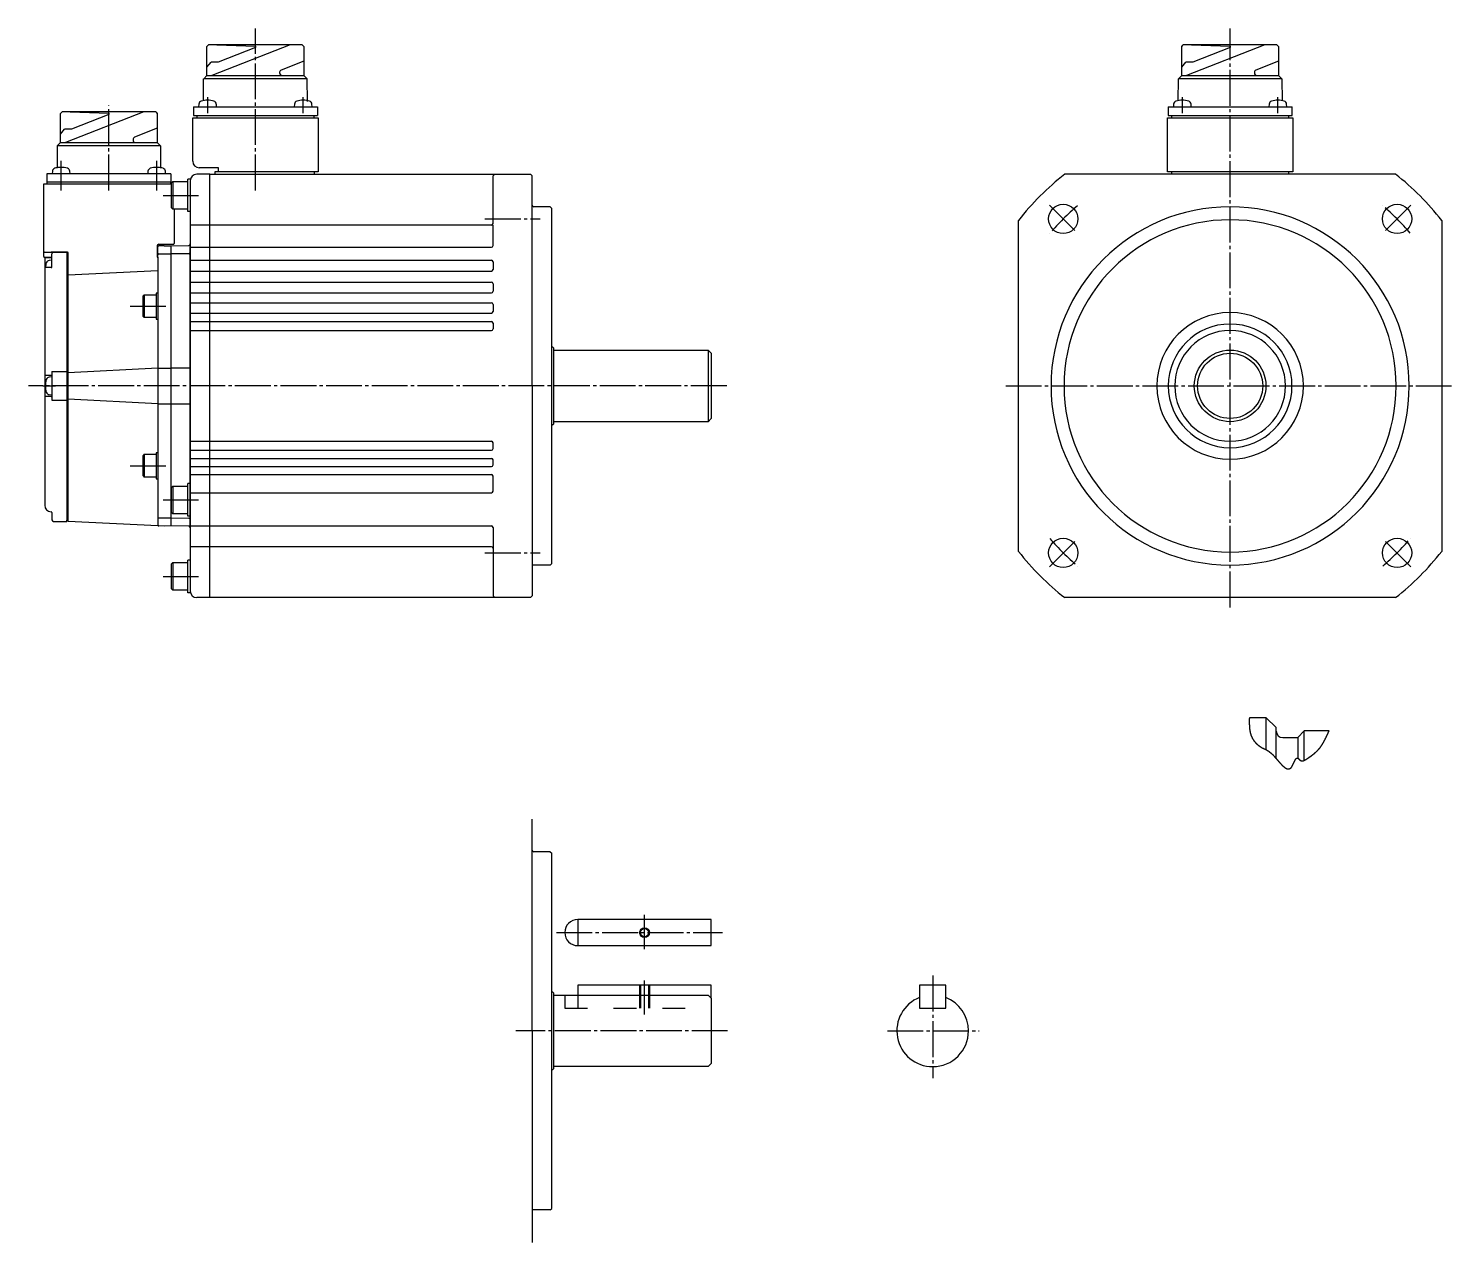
# Model space of a CAD drawing. Extents: x -328 to 343, y -171 to 202.
# Drawn here: x -94.1 to 343, y -170.6 to 202.1 of the extents above; entities that cross this region are included whole.
import ezdxf

# ---------------------------------------------------------------- set-up
doc = ezdxf.new("R2010")
doc.units = 0
doc.linetypes.add('DASH_CENTER', pattern=[14, 11, -1, 1, -1])
doc.linetypes.add('DASHED', pattern=[15, 7, -8])
doc.layers.get('0').update_dxf_attribs({"linetype": 'CONTINUOUS'})

msp = doc.modelspace()

# ---------------------------------------------------------------- linework, layer by layer
at = {"color": 1, "linetype": 'DASH_CENTER'}
for p, q in [((-24.35, 152.4), (-24.35, 202.15)), ((275, 24.4), (275, 202.15)), ((-39.03, 181.1), (-39.03, 176.1)), ((-9.67, 176.1), (-9.67, 181.1)), ((260.32, 181.1), (260.32, 176.1)), ((289.68, 176.1), (289.68, 181.1)), ((-69.35, 152.4), (-69.35, 178.54)), ((-84.03, 152.4), (-84.03, 161.49)), ((-54.67, 152.4), (-54.67, 161.49)), ((-52.65, 150.9), (-41.85, 150.9)), ((219.49, 147.9), (227.98, 139.42)), ((330.51, 147.9), (322.02, 139.42)), ((46.15, 143.66), (63.15, 143.66)), ((-62.85, 116.89), (-51.35, 116.89)), ((120.38, 92.4), (-94.05, 92.4)), ((-89.6, 92.4), (-85.74, 92.4)), ((206.08, 92.4), (343, 92.4)), ((-62.85, 67.89), (-51.35, 67.89)), ((-52.65, 57.4), (-41.85, 57.4)), ((219.49, 36.89), (227.98, 45.37)), ((330.51, 36.89), (322.02, 45.37)), ((46.15, 41.13), (63.15, 41.13)), ((-52.65, 33.9), (-41.85, 33.9)), ((95.15, -80.5), (95.15, -70)), ((68.1, -75.46), (119.09, -75.46)), ((95.15, -100.62), (95.15, -90.12)), ((183.65, -88.67), (183.65, -120.12)), ((120.65, -105.62), (55.65, -105.62)), ((169.76, -105.62), (197.97, -105.62))]:
    msp.add_line(p, q, dxfattribs=at)
at = {"color": 7, "linetype": 'CONTINUOUS'}
for p, q in [((-39.23, 196.65), (-38.73, 197.15)), ((-9.98, 197.15), (-38.73, 197.15)), ((-9.98, 197.15), (-38.73, 197.15)), ((-9.98, 197.15), (-38.73, 197.15)), ((-13.64, 197.15), (-37.7, 187.71)), ((-36.2, 197.15), (-24.35, 196.76)), ((-24.35, 196.76), (-24.35, 196.29)), ((-9.48, 196.65), (-9.98, 197.15)), ((260.12, 196.65), (260.62, 197.15)), ((275, 197.15), (260.62, 197.15)), ((285.71, 197.15), (261.65, 187.71)), ((263.15, 197.15), (275, 196.76)), ((289.37, 197.15), (275, 197.15)), ((275, 196.76), (275, 196.29)), ((275, 196.29), (275, 196.76)), ((289.37, 197.15), (289.87, 196.65)), ((-39.23, 187.71), (-39.23, 196.65)), ((-24.35, 196.29), (-35.79, 191.8)), ((-9.48, 196.65), (-9.48, 187.71)), ((260.12, 187.71), (260.12, 196.65)), ((275, 196.29), (263.56, 191.8)), ((289.87, 196.65), (289.87, 187.71)), ((-39.23, 190.3), (-37.97, 191.8)), ((-35.79, 191.8), (-37.97, 191.8)), ((-16.91, 188.69), (-16.91, 188.46)), ((-9.48, 192.12), (-16.44, 189.39)), ((260.12, 190.3), (261.38, 191.8)), ((263.56, 191.8), (261.38, 191.8)), ((282.44, 188.69), (282.44, 188.46)), ((289.87, 192.12), (282.91, 189.39)), ((-40.34, 179.97), (-40.28, 186.71)), ((-40.23, 186.71), (-39.23, 187.71)), ((-8.48, 186.71), (-40.23, 186.71)), ((-39.23, 187.71), (-16.16, 187.71)), ((-16.16, 187.71), (-9.48, 187.71)), ((-9.48, 187.71), (-8.48, 186.71)), ((-9.48, 187.71), (-8.48, 186.71)), ((-8.36, 179.77), (-8.42, 186.71)), ((259.02, 179.97), (259.12, 186.71)), ((259.12, 186.71), (260.12, 187.71)), ((275, 186.71), (259.12, 186.71)), ((260.12, 187.71), (275, 187.71)), ((275, 187.71), (289.87, 187.71)), ((290.87, 186.71), (275, 186.71)), ((289.87, 187.71), (290.87, 186.71)), ((290.87, 186.71), (290.98, 179.97)), ((-84.23, 176.04), (-83.73, 176.54)), ((-84.23, 167.1), (-84.23, 176.04)), ((-69.35, 176.54), (-83.73, 176.54)), ((-58.64, 176.54), (-82.7, 167.1)), ((-81.2, 176.54), (-69.35, 176.15)), ((-69.35, 175.68), (-80.79, 171.19)), ((-54.98, 176.54), (-69.35, 176.54)), ((-69.35, 175.68), (-69.35, 176.15)), ((-69.35, 176.15), (-69.35, 175.68)), ((-54.98, 176.54), (-54.48, 176.04)), ((-54.48, 176.04), (-54.48, 167.1)), ((-43.4, 178.1), (-5.3, 178.1)), ((-43.4, 178.1), (-43.4, 175.4)), ((-43.4, 175.4), (-5.3, 175.4)), ((-42.35, 175.4), (-42.35, 174.7)), ((-42.35, 175.4), (-42.35, 174.7)), ((-41.71, 178.94), (-41.78, 178.1)), ((-36.28, 178.1), (-36.35, 178.94)), ((-12.35, 178.94), (-12.42, 178.1)), ((-6.92, 178.1), (-6.99, 178.94)), ((-6.35, 174.7), (-6.35, 175.4)), ((-5.3, 178.1), (-5.3, 175.4)), ((255.95, 178.1), (255.95, 175.4)), ((255.95, 178.1), (275, 178.1)), ((255.95, 175.4), (275, 175.4)), ((257, 175.4), (257, 174.7)), ((257, 175.4), (257, 174.7)), ((257.64, 178.94), (257.57, 178.1)), ((263.07, 178.1), (263, 178.94)), ((275, 178.1), (294.05, 178.1)), ((275, 175.4), (294.05, 175.4)), ((287, 178.94), (286.93, 178.1)), ((292.43, 178.1), (292.36, 178.94)), ((293, 174.7), (293, 175.4)), ((293, 174.7), (293, 175.4)), ((294.05, 175.4), (294.05, 178.1)), ((-84.23, 169.69), (-82.97, 171.19)), ((-80.79, 171.19), (-82.97, 171.19)), ((-54.48, 171.51), (-61.44, 168.78)), ((-43.6, 161.4), (-43.6, 174.7)), ((-43.6, 174.7), (-24.35, 174.7)), ((-24.35, 174.7), (-5.1, 174.7)), ((-5.1, 174.7), (-5.1, 158.1)), ((255.75, 174.7), (275, 174.7)), ((255.75, 158.1), (255.75, 174.7)), ((275, 174.7), (294.25, 174.7)), ((294.25, 174.7), (294.25, 158.1)), ((-85.23, 166.1), (-84.23, 167.1)), ((-85.23, 166.1), (-85.23, 159.38)), ((-69.35, 166.1), (-85.23, 166.1)), ((-84.23, 167.1), (-69.35, 167.1)), ((-69.35, 167.1), (-54.48, 167.1)), ((-53.48, 166.1), (-69.35, 166.1)), ((-61.91, 168.08), (-61.91, 167.85)), ((-54.48, 167.1), (-53.48, 166.1)), ((-53.48, 166.1), (-53.48, 159.38)), ((-50.3, 157.49), (-88.4, 157.49)), ((-88.4, 157.49), (-88.4, 155.1)), ((-86.71, 158.33), (-86.78, 157.49)), ((-81.28, 157.49), (-81.35, 158.33)), ((-57.35, 158.33), (-57.42, 157.49)), ((-51.92, 157.49), (-51.99, 158.33)), ((-50.3, 157.49), (-50.3, 155.1)), ((-38.35, 157.4), (-42.35, 157.4)), ((-35.85, 159.4), (-41.6, 159.4)), ((-38.35, 27.4), (-38.35, 157.4)), ((-38.35, 157.4), (49.15, 157.4)), ((-38.35, 153.9), (-38.35, 157.4)), ((-38.35, 157.4), (-3.46, 157.4)), ((-38.35, 157.4), (-3.46, 157.4)), ((-35.65, 158.1), (-36.85, 158.1)), ((-36.85, 158.1), (-36.85, 157.4)), ((-36.85, 157.4), (-6.35, 157.4)), ((-35.65, 158.1), (-35.65, 159.2)), ((-24.35, 158.1), (-35.65, 158.1)), ((-6.35, 158.1), (-24.35, 158.1)), ((-5.1, 158.1), (-6.35, 158.1)), ((-6.35, 158.1), (-6.35, 157.4)), ((48.65, 156.9), (49.15, 157.4)), ((49.15, 157.4), (60.15, 157.4)), ((60.65, 156.9), (60.15, 157.4)), ((298, 157.4), (224.19, 157.4)), ((325.81, 157.4), (252, 157.4)), ((275, 158.1), (255.75, 158.1)), ((257, 158.1), (257, 157.4)), ((257, 158.1), (257, 157.4)), ((294.25, 158.1), (275, 158.1)), ((293, 157.4), (293, 158.1)), ((293, 157.4), (293, 158.1)), ((-89.35, 133.67), (-89.35, 154.4)), ((-89.35, 154.4), (-50.15, 154.4)), ((-88.4, 155.1), (-50.3, 155.1)), ((-88.35, 154.4), (-88.35, 155.1)), ((-50.35, 154.4), (-50.35, 155.1)), ((-49.75, 155.15), (-50.15, 154.75)), ((-49.75, 155.15), (-50.15, 154.75)), ((-50.15, 147.05), (-50.15, 154.75)), ((-50.15, 154.4), (-50.15, 154.75)), ((-49.75, 155.15), (-49.75, 146.65)), ((-49.75, 155.15), (-49.75, 154.4)), ((-49.75, 155.15), (-45.15, 155.15)), ((-49.75, 155.15), (-45.15, 155.15)), ((-45.15, 145.9), (-45.15, 155.9)), ((-44.35, 155.9), (-45.15, 155.9)), ((-45.15, 150.9), (-45.15, 155.15)), ((-45.15, 150.9), (-45.15, 155.15)), ((-44.35, 155.4), (-44.35, 28.9)), ((48.65, 142.3), (48.65, 156.9)), ((60.65, 123.74), (60.65, 156.9)), ((-45.15, 146.65), (-45.15, 150.9)), ((-45.15, 146.65), (-45.15, 150.9)), ((-50.15, 147.05), (-49.75, 146.65)), ((-50.15, 147.05), (-49.75, 146.65)), ((-45.15, 146.65), (-49.75, 146.65)), ((-49.35, 146.65), (-49.35, 136.1)), ((-45.15, 146.65), (-49.35, 146.65)), ((-44.35, 145.9), (-45.15, 145.9)), ((-44.35, 148.4), (-44.35, 145.95)), ((60.65, 92.4), (60.65, 147.2)), ((66.15, 147.4), (61.15, 147.4)), ((66.65, 146.9), (66.15, 147.4)), ((66.65, 92.4), (66.65, 146.9)), ((48.15, 141.8), (-44.35, 141.8)), ((48.65, 135.5), (48.65, 141.8)), ((210, 41.59), (210, 143.2)), ((340, 143.2), (340, 41.59)), ((-54.05, 135.9), (-49.55, 135.9)), ((-50.35, 135.4), (-44.84, 135.5)), ((-44.35, 48.79), (-44.35, 136)), ((-89.35, 132.1), (-89.35, 133.67)), ((-89.15, 133.47), (-82.05, 133.47)), ((-89.15, 131.9), (-86.91, 131.9)), ((-89.05, 131.64), (-89.05, 128.52)), ((-88.85, 131.84), (-87.05, 131.84)), ((-82.25, 133.47), (-87.05, 133.47)), ((-87.05, 131.84), (-87.05, 131.84)), ((-86.85, 132.04), (-86.85, 132.97)), ((-86.85, 128.92), (-86.85, 132.04)), ((-82.25, 133.47), (-82.25, 51.2)), ((-81.85, 50.79), (-81.85, 133.27)), ((-54.55, 135.4), (-54.55, 132.1)), ((-54.35, 131.9), (-54.35, 135.1)), ((-54.35, 131.9), (-54.35, 49.4)), ((-54.06, 132.9), (-52.35, 132.93)), ((-52.35, 135.43), (-54.05, 135.4)), ((-52.35, 135.43), (-50.35, 135.4)), ((-52.35, 132.93), (-50.35, 132.9)), ((-50.35, 135.4), (-50.35, 49.39)), ((-44.84, 133), (-50.35, 132.9)), ((-44.35, 135), (48.15, 135)), ((-89.05, 128.52), (-89.05, 126.72)), ((-87.05, 128.72), (-88.85, 128.72)), ((-86.85, 130.99), (-87.7, 130.92)), ((-87.05, 128.72), (-87.05, 128.72)), ((-81.85, 126.46), (-54.35, 127.86)), ((-44.35, 130.98), (48.15, 130.98)), ((-44.35, 129.9), (-44.35, 92.4)), ((-44.35, 127.67), (48.15, 127.67)), ((48.65, 130.48), (48.65, 128.17)), ((-89.05, 126.72), (-89.05, 95.84)), ((-44.35, 124.25), (48.15, 124.25)), ((48.65, 123.75), (48.65, 121.44)), ((-58.5, 120.39), (-58.85, 120.04)), ((-58.85, 113.74), (-58.85, 120.04)), ((-58.5, 120.39), (-58.5, 113.39)), ((-58.5, 120.39), (-54.85, 120.39)), ((-54.85, 120.89), (-54.85, 112.89)), ((-54.35, 120.89), (-54.85, 120.89)), ((-44.35, 105.4), (-44.35, 121.4)), ((-44.35, 120.94), (48.15, 120.94)), ((-58.85, 113.74), (-58.5, 113.39)), ((-44.35, 117.94), (48.15, 117.94)), ((-44.35, 114.78), (48.15, 114.78)), ((48.65, 117.44), (48.65, 115.28)), ((-54.85, 113.39), (-58.5, 113.39)), ((-54.85, 112.89), (-54.35, 112.89)), ((-44.35, 112.15), (48.15, 112.15)), ((-44.35, 109.4), (48.15, 109.4)), ((48.65, 111.65), (48.65, 109.9)), ((66.65, 92.4), (66.65, 104.9)), ((66.65, 104.4), (66.85, 104.4)), ((66.85, 104.4), (67.15, 104.1)), ((67.15, 104.1), (67.15, 80.7)), ((67.15, 103.4), (114.65, 103.4)), ((114.65, 103.4), (114.65, 81.4)), ((115.65, 102.4), (114.65, 103.4)), ((115.65, 102.4), (115.65, 82.4)), ((-86.85, 96.8), (-86.85, 88)), ((-86.85, 96.8), (-82.25, 96.8)), ((-81.85, 96.5), (-54.35, 97.9)), ((-54.35, 97.89), (-50.35, 97.89)), ((-50.35, 97.9), (-44.35, 97.9)), ((-89.05, 95.64), (-89.05, 89.15)), ((-87.05, 95.64), (-88.85, 95.64)), ((-86.85, 95.15), (-87.7, 95.08)), ((-87.05, 95.64), (-87.09, 95.64)), ((-44.35, 92.4), (-44.35, 54.9)), ((60.65, 92.4), (60.65, 27.9)), ((66.65, 37.9), (66.65, 92.4)), ((-89.05, 88.94), (-89.05, 55.73)), ((-87.09, 89.14), (-88.85, 89.14)), ((-87.7, 89.73), (-86.85, 89.65)), ((-87.09, 89.14), (-87.05, 89.14)), ((-86.85, 88), (-82.25, 88)), ((-54.35, 86.89), (-81.85, 88.29)), ((-54.35, 86.89), (-50.35, 86.89)), ((-50.35, 86.89), (-44.35, 86.89)), ((-44.35, 63.4), (-44.35, 79.4)), ((66.85, 80.4), (66.65, 80.4)), ((66.85, 80.4), (67.15, 80.7)), ((114.65, 81.4), (67.15, 81.4)), ((115.65, 82.4), (114.65, 81.4)), ((-44.35, 72.65), (-44.35, 75.4)), ((-44.35, 75.4), (43.65, 75.4)), ((43.65, 75.4), (48.15, 75.4)), ((48.65, 73.15), (48.65, 74.9)), ((-58.5, 71.39), (-58.85, 71.04)), ((-58.85, 64.74), (-58.85, 71.04)), ((-58.5, 71.39), (-54.85, 71.39)), ((-58.5, 71.39), (-58.5, 64.39)), ((-54.35, 71.89), (-54.85, 71.89)), ((-54.85, 71.89), (-54.85, 63.89)), ((-44.35, 70.15), (-44.35, 72.65)), ((-44.35, 72.65), (43.65, 72.65)), ((-44.35, 67.65), (-44.35, 70.15)), ((-44.35, 70.15), (43.65, 70.15)), ((43.65, 72.65), (48.15, 72.65)), ((43.65, 70.15), (48.15, 70.15)), ((-44.35, 65.15), (-44.35, 67.65)), ((-44.35, 67.65), (43.65, 67.65)), ((43.65, 67.65), (48.15, 67.65)), ((48.65, 68.15), (48.65, 69.65)), ((-58.85, 64.74), (-58.5, 64.39)), ((-54.85, 64.39), (-58.5, 64.39)), ((-54.85, 63.89), (-54.35, 63.89)), ((-49.75, 61.65), (-50.15, 61.25)), ((-49.75, 61.65), (-50.15, 61.25)), ((-50.15, 53.55), (-50.15, 61.25)), ((-50.15, 53.55), (-50.15, 61.25)), ((-49.75, 61.65), (-49.75, 53.15)), ((-49.75, 61.65), (-45.15, 61.65)), ((-49.75, 61.65), (-49.75, 53.15)), ((-49.75, 61.65), (-45.15, 61.65)), ((-44.35, 62.4), (-45.15, 62.4)), ((-45.15, 52.4), (-45.15, 62.4)), ((-45.15, 57.4), (-45.15, 61.65)), ((-45.15, 57.4), (-45.15, 61.65)), ((-44.35, 59.6), (-44.35, 65.15)), ((-44.35, 65.15), (43.65, 65.15)), ((43.65, 65.15), (48.15, 65.15)), ((48.65, 60.1), (48.65, 64.65)), ((-45.15, 53.15), (-45.15, 57.4)), ((-45.15, 53.15), (-45.15, 57.4)), ((-44.35, 59.6), (43.65, 59.6)), ((43.65, 59.6), (48.15, 59.6)), ((-87.05, 53.73), (-87.09, 53.73)), ((-86.85, 53.53), (-86.85, 51.29)), ((-50.15, 53.55), (-49.75, 53.15)), ((-50.15, 53.55), (-49.75, 53.15)), ((-45.15, 53.15), (-49.75, 53.15)), ((-45.15, 53.15), (-49.75, 53.15)), ((-44.35, 54.9), (-44.35, 52.45)), ((-86.35, 50.79), (-82.25, 50.79)), ((-82.25, 50.79), (-82.25, 51.2)), ((-82.25, 51.2), (-81.85, 51.2)), ((-82.25, 50.79), (-82.25, 51.2)), ((-54.35, 49.4), (-81.85, 50.79)), ((-54.06, 51.89), (-52.35, 51.86)), ((-52.35, 49.36), (-54.06, 49.39)), ((-52.35, 51.86), (-50.35, 51.9)), ((-50.35, 49.4), (-52.35, 49.36)), ((-50.35, 51.89), (-44.84, 51.79)), ((-44.84, 49.29), (-50.35, 49.39)), ((-44.35, 52.4), (-45.15, 52.4)), ((-44.35, 52.45), (-44.35, 52.1)), ((-44.35, 49.4), (48.15, 49.4)), ((48.65, 48.9), (48.65, 27.9)), ((48.15, 42.99), (-44.35, 42.99)), ((-49.75, 38.15), (-50.15, 37.75)), ((-49.75, 38.15), (-50.15, 37.75)), ((-50.15, 30.05), (-50.15, 37.75)), ((-50.15, 30.05), (-50.15, 37.75)), ((-49.75, 38.15), (-45.15, 38.15)), ((-49.75, 38.15), (-49.75, 29.65)), ((-49.75, 38.15), (-45.15, 38.15)), ((-49.75, 38.15), (-49.75, 29.65)), ((-45.15, 28.9), (-45.15, 38.9)), ((-44.35, 38.9), (-45.15, 38.9)), ((-45.15, 33.9), (-45.15, 38.15)), ((-45.15, 33.9), (-45.15, 38.15)), ((66.15, 37.4), (60.65, 37.4)), ((66.15, 37.4), (66.65, 37.9)), ((-45.15, 29.65), (-45.15, 33.9)), ((-45.15, 29.65), (-45.15, 33.9)), ((-50.15, 30.05), (-49.75, 29.65)), ((-50.15, 30.05), (-49.75, 29.65)), ((-45.15, 29.65), (-49.75, 29.65)), ((-45.15, 29.65), (-49.75, 29.65)), ((-44.35, 28.9), (-45.15, 28.9)), ((49.15, 27.4), (-42.35, 27.4)), ((48.65, 27.9), (49.15, 27.4)), ((60.15, 27.4), (49.15, 27.4)), ((60.65, 27.9), (60.15, 27.4)), ((275, 27.4), (224.19, 27.4)), ((325.81, 27.4), (275, 27.4)), ((286.07, -9.52), (280.9, -9.52)), ((286.07, -9.52), (289.19, -12.52)), ((286.07, -19.32), (286.07, -9.52)), ((289.19, -22.06), (289.19, -12.52)), ((291.19, -15.59), (295.84, -15.59)), ((295.84, -15.59), (297.7, -13.55)), ((295.84, -15.59), (295.84, -21.91)), ((305.37, -13.55), (297.7, -13.55)), ((297.7, -22.59), (297.7, -13.55)), ((60.65, -74.28), (60.65, -40.62)), ((60.65, -105.62), (60.65, -50.82)), ((66.15, -50.62), (61.15, -50.62)), ((66.15, -50.62), (66.65, -51.12)), ((66.65, -105.62), (66.65, -51.12)), ((74.65, -71.46), (74.65, -79.46)), ((115.65, -71.46), (74.65, -71.46)), ((115.65, -79.46), (115.65, -71.46)), ((74.65, -79.46), (115.65, -79.46)), ((74.65, -91.62), (74.65, -94.62)), ((115.65, -91.62), (74.65, -91.62)), ((115.65, -95.62), (115.65, -91.62)), ((179.65, -91.62), (179.65, -98.62)), ((187.65, -91.62), (179.65, -91.62)), ((187.65, -95.31), (187.65, -91.62)), ((66.65, -93.62), (66.85, -93.62)), ((66.85, -93.62), (67.15, -93.92)), ((67.15, -93.92), (67.15, -117.32)), ((67.15, -94.62), (70.65, -94.62)), ((70.65, -94.62), (74.65, -94.62)), ((74.65, -94.62), (114.65, -94.62)), ((114.65, -94.62), (115.65, -95.62)), ((115.65, -95.62), (115.65, -98.62)), ((187.65, -98.62), (187.65, -95.31)), ((115.65, -98.62), (115.65, -115.62)), ((179.65, -98.62), (187.65, -98.62)), ((60.65, -105.62), (60.65, -170.62)), ((66.65, -160.12), (66.65, -105.62)), ((66.85, -117.62), (66.65, -117.62)), ((66.85, -117.62), (67.15, -117.32)), ((114.65, -116.62), (67.15, -116.62)), ((115.65, -115.62), (114.65, -116.62)), ((66.15, -160.62), (60.65, -160.62)), ((66.15, -160.62), (66.65, -160.12))]:
    msp.add_line(p, q, dxfattribs=at)
at = {"color": 2, "linetype": 'DASHED'}
for p, q in [((93.65, -91.62), (93.65, -98.62)), ((96.65, -91.62), (96.65, -98.62)), ((70.65, -94.62), (70.65, -98.62)), ((70.65, -98.62), (115.65, -98.62))]:
    msp.add_line(p, q, dxfattribs=at)
at = {"color": 7, "linetype": 'DASHED'}
for p, q in [((93.9, -91.62), (93.9, -98.62)), ((96.4, -91.62), (96.4, -98.62)), ((74.65, -94.62), (74.65, -98.62))]:
    msp.add_line(p, q, dxfattribs=at)
at = {"color": 2}
msp.add_polyline3d([(280.9, -9.52, 0), (280.9, -9.56, 0), (280.9, -9.6, 0), (280.9, -9.64, 0), (280.9, -9.68, 0), (280.9, -9.72, 0), (280.89, -9.76, 0), (280.89, -9.8, 0), (280.89, -9.84, 0), (280.89, -9.88, 0), (280.89, -9.92, 0), (280.89, -9.96, 0), (280.89, -10, 0), (280.89, -10.04, 0), (280.89, -10.08, 0), (280.89, -10.12, 0), (280.89, -10.16, 0), (280.89, -10.2, 0), (280.89, -10.24, 0), (280.89, -10.29, 0), (280.89, -10.33, 0), (280.89, -10.37, 0), (280.89, -10.41, 0), (280.89, -10.45, 0), (280.88, -10.49, 0), (280.88, -10.53, 0), (280.88, -10.57, 0), (280.88, -10.61, 0), (280.88, -10.65, 0), (280.88, -10.69, 0), (280.88, -10.73, 0), (280.88, -10.77, 0), (280.88, -10.81, 0), (280.88, -10.85, 0), (280.88, -10.89, 0), (280.88, -10.93, 0), (280.88, -10.97, 0), (280.88, -11.01, 0), (280.88, -11.05, 0), (280.88, -11.1, 0), (280.88, -11.14, 0), (280.89, -11.18, 0), (280.89, -11.22, 0), (280.89, -11.26, 0), (280.89, -11.3, 0), (280.89, -11.34, 0), (280.89, -11.38, 0), (280.89, -11.42, 0), (280.89, -11.46, 0), (280.89, -11.5, 0), (280.89, -11.54, 0), (280.89, -11.58, 0), (280.89, -11.62, 0), (280.9, -11.66, 0), (280.9, -11.7, 0), (280.9, -11.74, 0), (280.9, -11.78, 0), (280.9, -11.82, 0), (280.9, -11.87, 0), (280.9, -11.91, 0), (280.91, -11.95, 0), (280.91, -11.99, 0), (280.91, -12.03, 0), (280.91, -12.07, 0), (280.92, -12.11, 0), (280.92, -12.15, 0), (280.92, -12.19, 0), (280.92, -12.23, 0), (280.93, -12.27, 0), (280.93, -12.31, 0), (280.93, -12.35, 0), (280.93, -12.39, 0), (280.94, -12.43, 0), (280.94, -12.47, 0), (280.94, -12.51, 0), (280.95, -12.55, 0), (280.95, -12.59, 0), (280.95, -12.63, 0), (280.96, -12.67, 0), (280.96, -12.71, 0), (280.96, -12.75, 0), (280.97, -12.8, 0), (280.97, -12.84, 0), (280.98, -12.88, 0), (280.98, -12.92, 0), (280.99, -12.96, 0), (280.99, -13, 0), (281, -13.04, 0), (281, -13.08, 0), (281.01, -13.12, 0), (281.01, -13.16, 0), (281.02, -13.2, 0), (281.02, -13.24, 0), (281.03, -13.28, 0), (281.04, -13.32, 0), (281.04, -13.36, 0), (281.05, -13.4, 0), (281.06, -13.44, 0), (281.06, -13.48, 0), (281.07, -13.52, 0), (281.08, -13.56, 0), (281.08, -13.6, 0), (281.09, -13.64, 0), (281.1, -13.68, 0), (281.11, -13.72, 0), (281.11, -13.76, 0), (281.12, -13.8, 0), (281.13, -13.84, 0), (281.14, -13.88, 0), (281.15, -13.92, 0), (281.16, -13.96, 0), (281.17, -14, 0), (281.17, -14.04, 0), (281.18, -14.08, 0), (281.19, -14.12, 0), (281.2, -14.15, 0), (281.21, -14.19, 0), (281.22, -14.23, 0), (281.23, -14.27, 0), (281.24, -14.31, 0), (281.25, -14.35, 0), (281.27, -14.39, 0), (281.28, -14.43, 0), (281.29, -14.47, 0), (281.3, -14.51, 0), (281.31, -14.55, 0), (281.32, -14.59, 0), (281.34, -14.62, 0), (281.35, -14.66, 0), (281.36, -14.7, 0), (281.37, -14.74, 0), (281.39, -14.78, 0), (281.4, -14.82, 0), (281.41, -14.86, 0), (281.43, -14.89, 0), (281.44, -14.93, 0), (281.45, -14.97, 0), (281.47, -15.01, 0), (281.48, -15.05, 0), (281.5, -15.08, 0), (281.51, -15.12, 0), (281.53, -15.16, 0), (281.55, -15.2, 0), (281.56, -15.23, 0), (281.58, -15.27, 0), (281.59, -15.31, 0), (281.61, -15.35, 0), (281.63, -15.38, 0), (281.64, -15.42, 0), (281.66, -15.46, 0), (281.68, -15.49, 0), (281.69, -15.53, 0), (281.71, -15.57, 0), (281.73, -15.6, 0), (281.75, -15.64, 0), (281.77, -15.67, 0), (281.79, -15.71, 0), (281.81, -15.75, 0), (281.82, -15.78, 0), (281.84, -15.82, 0), (281.86, -15.85, 0), (281.88, -15.89, 0), (281.9, -15.92, 0), (281.92, -15.96, 0), (281.94, -15.99, 0), (281.97, -16.03, 0), (281.99, -16.06, 0), (282.01, -16.1, 0), (282.03, -16.13, 0), (282.05, -16.17, 0), (282.07, -16.2, 0), (282.1, -16.23, 0), (282.12, -16.27, 0), (282.14, -16.3, 0), (282.16, -16.34, 0), (282.19, -16.37, 0), (282.21, -16.4, 0), (282.23, -16.44, 0), (282.26, -16.47, 0), (282.28, -16.5, 0), (282.31, -16.53, 0), (282.33, -16.57, 0), (282.36, -16.6, 0), (282.38, -16.63, 0), (282.4, -16.66, 0), (282.43, -16.7, 0), (282.45, -16.73, 0), (282.48, -16.76, 0), (282.5, -16.79, 0), (282.53, -16.82, 0), (282.56, -16.85, 0), (282.58, -16.89, 0), (282.61, -16.92, 0), (282.64, -16.95, 0), (282.66, -16.98, 0), (282.69, -17.01, 0), (282.72, -17.04, 0), (282.74, -17.07, 0), (282.77, -17.1, 0), (282.8, -17.13, 0), (282.83, -17.16, 0), (282.86, -17.19, 0), (282.88, -17.22, 0), (282.91, -17.25, 0), (282.94, -17.28, 0), (282.97, -17.31, 0), (283, -17.34, 0), (283.02, -17.37, 0), (283.05, -17.39, 0), (283.08, -17.42, 0), (283.11, -17.45, 0), (283.14, -17.48, 0), (283.17, -17.51, 0), (283.2, -17.54, 0), (283.23, -17.56, 0), (283.26, -17.59, 0), (283.29, -17.62, 0), (283.32, -17.65, 0), (283.35, -17.67, 0), (283.38, -17.7, 0), (283.41, -17.73, 0), (283.44, -17.75, 0), (283.47, -17.78, 0), (283.51, -17.81, 0), (283.54, -17.83, 0), (283.57, -17.86, 0), (283.6, -17.88, 0), (283.63, -17.91, 0), (283.66, -17.93, 0), (283.69, -17.96, 0), (283.73, -17.98, 0), (283.76, -18.01, 0), (283.79, -18.03, 0), (283.82, -18.06, 0), (283.86, -18.08, 0), (283.89, -18.11, 0), (283.92, -18.13, 0), (283.95, -18.16, 0), (283.99, -18.18, 0), (284.02, -18.2, 0), (284.05, -18.23, 0), (284.09, -18.25, 0), (284.12, -18.27, 0), (284.15, -18.3, 0), (284.19, -18.32, 0), (284.22, -18.34, 0), (284.25, -18.36, 0), (284.29, -18.39, 0), (284.32, -18.41, 0), (284.36, -18.43, 0), (284.39, -18.45, 0), (284.43, -18.47, 0), (284.46, -18.49, 0), (284.5, -18.51, 0), (284.53, -18.54, 0), (284.56, -18.56, 0), (284.6, -18.58, 0), (284.63, -18.6, 0), (284.67, -18.62, 0), (284.71, -18.64, 0), (284.74, -18.66, 0), (284.78, -18.68, 0), (284.81, -18.7, 0), (284.85, -18.72, 0), (284.88, -18.73, 0), (284.92, -18.75, 0), (284.95, -18.77, 0), (284.99, -18.79, 0), (285.03, -18.81, 0), (285.06, -18.83, 0), (285.1, -18.85, 0), (285.14, -18.86, 0), (285.17, -18.88, 0), (285.21, -18.9, 0), (285.25, -18.92, 0), (285.28, -18.93, 0), (285.32, -18.95, 0), (285.36, -18.97, 0), (285.39, -18.99, 0), (285.43, -19, 0), (285.46, -19.02, 0), (285.5, -19.04, 0), (285.54, -19.06, 0), (285.57, -19.07, 0), (285.61, -19.09, 0), (285.65, -19.11, 0), (285.68, -19.13, 0), (285.72, -19.14, 0), (285.76, -19.16, 0), (285.79, -19.18, 0), (285.83, -19.2, 0), (285.87, -19.21, 0), (285.9, -19.23, 0), (285.94, -19.25, 0), (285.98, -19.27, 0), (286.01, -19.29, 0), (286.05, -19.31, 0), (286.08, -19.33, 0), (286.12, -19.34, 0), (286.15, -19.36, 0), (286.19, -19.38, 0), (286.23, -19.4, 0), (286.26, -19.42, 0), (286.3, -19.44, 0), (286.33, -19.46, 0), (286.37, -19.48, 0), (286.4, -19.5, 0), (286.44, -19.53, 0), (286.47, -19.55, 0), (286.5, -19.57, 0), (286.54, -19.59, 0), (286.57, -19.61, 0), (286.61, -19.63, 0), (286.64, -19.65, 0), (286.68, -19.68, 0), (286.71, -19.7, 0), (286.74, -19.72, 0), (286.78, -19.74, 0), (286.81, -19.77, 0), (286.84, -19.79, 0), (286.88, -19.81, 0), (286.91, -19.84, 0), (286.94, -19.86, 0), (286.98, -19.89, 0), (287.01, -19.91, 0), (287.04, -19.93, 0), (287.07, -19.96, 0), (287.11, -19.98, 0), (287.14, -20.01, 0), (287.17, -20.03, 0), (287.2, -20.06, 0), (287.24, -20.08, 0), (287.27, -20.11, 0), (287.3, -20.13, 0), (287.33, -20.16, 0), (287.36, -20.18, 0), (287.39, -20.21, 0), (287.43, -20.23, 0), (287.46, -20.26, 0), (287.49, -20.29, 0), (287.52, -20.31, 0), (287.55, -20.34, 0), (287.58, -20.37, 0), (287.61, -20.39, 0), (287.64, -20.42, 0), (287.67, -20.45, 0), (287.7, -20.47, 0), (287.73, -20.5, 0), (287.76, -20.53, 0), (287.79, -20.56, 0), (287.82, -20.58, 0), (287.85, -20.61, 0), (287.88, -20.64, 0), (287.91, -20.67, 0), (287.94, -20.7, 0), (287.97, -20.72, 0), (288, -20.75, 0), (288.03, -20.78, 0), (288.06, -20.81, 0), (288.08, -20.84, 0), (288.11, -20.87, 0), (288.14, -20.89, 0), (288.17, -20.92, 0), (288.2, -20.95, 0), (288.23, -20.98, 0), (288.25, -21.01, 0), (288.28, -21.04, 0), (288.31, -21.07, 0), (288.34, -21.1, 0), (288.37, -21.13, 0), (288.39, -21.16, 0), (288.42, -21.19, 0), (288.45, -21.22, 0), (288.48, -21.25, 0), (288.5, -21.28, 0), (288.53, -21.31, 0), (288.56, -21.34, 0), (288.59, -21.37, 0), (288.61, -21.4, 0), (288.64, -21.43, 0), (288.67, -21.46, 0), (288.69, -21.49, 0), (288.72, -21.52, 0), (288.75, -21.55, 0), (288.77, -21.58, 0), (288.8, -21.61, 0), (288.83, -21.64, 0), (288.86, -21.67, 0), (288.88, -21.7, 0), (288.91, -21.73, 0), (288.94, -21.76, 0), (288.96, -21.79, 0), (288.99, -21.82, 0), (289.01, -21.85, 0), (289.04, -21.88, 0), (289.07, -21.91, 0), (289.1, -21.94, 0), (289.12, -21.98, 0), (289.15, -22.01, 0), (289.17, -22.04, 0), (289.2, -22.07, 0), (289.23, -22.1, 0), (289.25, -22.13, 0), (289.28, -22.16, 0), (289.31, -22.19, 0), (289.33, -22.22, 0), (289.36, -22.25, 0), (289.38, -22.28, 0), (289.41, -22.31, 0), (289.44, -22.35, 0), (289.46, -22.38, 0), (289.49, -22.41, 0), (289.51, -22.44, 0), (289.54, -22.47, 0), (289.57, -22.5, 0), (289.59, -22.53, 0), (289.62, -22.56, 0), (289.64, -22.59, 0), (289.67, -22.62, 0), (289.7, -22.65, 0), (289.72, -22.68, 0), (289.75, -22.72, 0), (289.78, -22.75, 0), (289.8, -22.78, 0), (289.83, -22.81, 0), (289.86, -22.84, 0), (289.88, -22.87, 0), (289.91, -22.9, 0), (289.94, -22.93, 0), (289.96, -22.96, 0), (289.99, -22.99, 0), (290.01, -23.02, 0), (290.04, -23.05, 0), (290.07, -23.08, 0), (290.09, -23.12, 0), (290.12, -23.15, 0), (290.15, -23.18, 0), (290.17, -23.21, 0), (290.2, -23.24, 0), (290.23, -23.27, 0), (290.25, -23.3, 0), (290.28, -23.33, 0), (290.31, -23.36, 0), (290.34, -23.39, 0), (290.36, -23.42, 0), (290.39, -23.45, 0), (290.42, -23.48, 0), (290.44, -23.51, 0), (290.47, -23.54, 0), (290.5, -23.57, 0), (290.53, -23.6, 0), (290.56, -23.63, 0), (290.58, -23.66, 0), (290.61, -23.69, 0), (290.64, -23.72, 0), (290.67, -23.75, 0), (290.69, -23.78, 0), (290.72, -23.81, 0), (290.75, -23.84, 0), (290.78, -23.86, 0), (290.81, -23.89, 0), (290.83, -23.92, 0), (290.86, -23.95, 0), (290.89, -23.98, 0), (290.92, -24.01, 0), (290.95, -24.04, 0), (290.98, -24.07, 0), (291, -24.09, 0), (291.03, -24.12, 0), (291.06, -24.15, 0), (291.09, -24.18, 0), (291.12, -24.21, 0), (291.15, -24.23, 0), (291.18, -24.26, 0), (291.21, -24.29, 0), (291.24, -24.32, 0), (291.27, -24.34, 0), (291.3, -24.37, 0), (291.33, -24.4, 0), (291.36, -24.42, 0), (291.39, -24.45, 0), (291.42, -24.48, 0), (291.45, -24.5, 0), (291.48, -24.53, 0), (291.51, -24.55, 0), (291.54, -24.58, 0), (291.58, -24.6, 0), (291.61, -24.63, 0), (291.64, -24.65, 0), (291.67, -24.68, 0), (291.7, -24.7, 0), (291.74, -24.73, 0), (291.77, -24.75, 0), (291.8, -24.77, 0), (291.84, -24.8, 0), (291.87, -24.82, 0), (291.91, -24.84, 0), (291.94, -24.87, 0), (291.98, -24.89, 0), (292.01, -24.91, 0), (292.05, -24.93, 0), (292.08, -24.96, 0), (292.12, -24.98, 0), (292.16, -25, 0), (292.19, -25.02, 0), (292.23, -25.04, 0), (292.27, -25.06, 0), (292.31, -25.07, 0), (292.34, -25.09, 0), (292.38, -25.11, 0), (292.42, -25.12, 0), (292.46, -25.14, 0), (292.5, -25.15, 0), (292.54, -25.16, 0), (292.57, -25.17, 0), (292.61, -25.18, 0), (292.65, -25.19, 0), (292.69, -25.2, 0), (292.73, -25.2, 0), (292.77, -25.21, 0), (292.81, -25.21, 0), (292.85, -25.21, 0), (292.89, -25.21, 0), (292.93, -25.21, 0), (292.97, -25.2, 0), (293.01, -25.2, 0), (293.05, -25.19, 0), (293.09, -25.18, 0), (293.13, -25.17, 0), (293.17, -25.16, 0), (293.21, -25.14, 0), (293.25, -25.13, 0), (293.29, -25.11, 0), (293.33, -25.1, 0), (293.37, -25.08, 0), (293.4, -25.06, 0), (293.44, -25.04, 0), (293.47, -25.02, 0), (293.51, -24.99, 0), (293.54, -24.97, 0), (293.58, -24.94, 0), (293.61, -24.92, 0), (293.64, -24.89, 0), (293.67, -24.86, 0), (293.7, -24.84, 0), (293.73, -24.81, 0), (293.76, -24.78, 0), (293.79, -24.75, 0), (293.81, -24.72, 0), (293.84, -24.68, 0), (293.86, -24.65, 0), (293.88, -24.62, 0), (293.91, -24.58, 0), (293.93, -24.55, 0), (293.95, -24.52, 0), (293.97, -24.48, 0), (293.99, -24.45, 0), (294.01, -24.41, 0), (294.04, -24.38, 0), (294.05, -24.34, 0), (294.07, -24.3, 0), (294.09, -24.27, 0), (294.11, -24.23, 0), (294.13, -24.2, 0), (294.15, -24.16, 0), (294.17, -24.12, 0), (294.19, -24.09, 0), (294.2, -24.05, 0), (294.22, -24.01, 0), (294.24, -23.98, 0), (294.26, -23.94, 0), (294.28, -23.9, 0), (294.29, -23.87, 0), (294.31, -23.83, 0), (294.33, -23.79, 0), (294.35, -23.76, 0), (294.37, -23.72, 0), (294.38, -23.68, 0), (294.4, -23.65, 0), (294.42, -23.61, 0), (294.44, -23.58, 0), (294.45, -23.54, 0), (294.47, -23.5, 0), (294.49, -23.47, 0), (294.5, -23.43, 0), (294.52, -23.39, 0), (294.54, -23.36, 0), (294.56, -23.32, 0), (294.57, -23.29, 0), (294.59, -23.25, 0), (294.61, -23.21, 0), (294.63, -23.18, 0), (294.64, -23.14, 0), (294.66, -23.11, 0), (294.68, -23.07, 0), (294.7, -23.04, 0), (294.71, -23, 0), (294.73, -22.96, 0), (294.75, -22.93, 0), (294.77, -22.89, 0), (294.79, -22.86, 0), (294.8, -22.82, 0), (294.82, -22.78, 0), (294.84, -22.75, 0), (294.86, -22.71, 0), (294.88, -22.67, 0), (294.89, -22.64, 0), (294.91, -22.6, 0), (294.93, -22.56, 0), (294.95, -22.52, 0), (294.97, -22.49, 0), (294.99, -22.45, 0), (295, -22.41, 0), (295.02, -22.37, 0), (295.04, -22.33, 0), (295.06, -22.3, 0), (295.08, -22.26, 0), (295.11, -22.22, 0), (295.13, -22.19, 0), (295.15, -22.15, 0), (295.17, -22.12, 0), (295.2, -22.09, 0), (295.23, -22.06, 0), (295.25, -22.03, 0), (295.29, -22.01, 0), (295.32, -21.98, 0), (295.35, -21.96, 0), (295.39, -21.94, 0), (295.42, -21.92, 0), (295.46, -21.91, 0), (295.5, -21.9, 0), (295.55, -21.89, 0), (295.59, -21.88, 0), (295.63, -21.88, 0), (295.67, -21.88, 0), (295.71, -21.88, 0), (295.75, -21.89, 0), (295.79, -21.9, 0), (295.83, -21.91, 0), (295.87, -21.93, 0), (295.9, -21.95, 0), (295.93, -21.97, 0), (295.96, -21.99, 0), (295.99, -22.02, 0), (296.02, -22.05, 0), (296.05, -22.08, 0), (296.08, -22.12, 0), (296.1, -22.15, 0), (296.13, -22.18, 0), (296.16, -22.21, 0), (296.18, -22.25, 0), (296.21, -22.28, 0), (296.24, -22.31, 0), (296.27, -22.34, 0), (296.29, -22.37, 0), (296.32, -22.4, 0), (296.35, -22.42, 0), (296.38, -22.45, 0), (296.41, -22.48, 0), (296.44, -22.5, 0), (296.48, -22.52, 0), (296.51, -22.55, 0), (296.55, -22.57, 0), (296.58, -22.59, 0), (296.62, -22.6, 0), (296.65, -22.62, 0), (296.69, -22.64, 0), (296.73, -22.65, 0), (296.77, -22.66, 0), (296.81, -22.67, 0), (296.85, -22.68, 0), (296.89, -22.69, 0), (296.93, -22.7, 0), (296.97, -22.71, 0), (297.01, -22.71, 0), (297.06, -22.71, 0), (297.1, -22.72, 0), (297.14, -22.72, 0), (297.18, -22.72, 0), (297.22, -22.71, 0), (297.26, -22.71, 0), (297.3, -22.71, 0), (297.35, -22.7, 0), (297.38, -22.7, 0), (297.43, -22.69, 0), (297.46, -22.68, 0), (297.5, -22.67, 0), (297.54, -22.66, 0), (297.58, -22.65, 0), (297.62, -22.63, 0), (297.66, -22.62, 0), (297.7, -22.6, 0), (297.73, -22.59, 0), (297.77, -22.57, 0), (297.81, -22.56, 0), (297.85, -22.54, 0), (297.88, -22.52, 0), (297.92, -22.5, 0), (297.96, -22.48, 0), (297.99, -22.47, 0), (298.03, -22.45, 0), (298.06, -22.43, 0), (298.1, -22.41, 0), (298.14, -22.39, 0), (298.17, -22.37, 0), (298.21, -22.35, 0), (298.24, -22.32, 0), (298.28, -22.3, 0), (298.31, -22.28, 0), (298.35, -22.26, 0), (298.38, -22.24, 0), (298.42, -22.22, 0), (298.45, -22.2, 0), (298.49, -22.18, 0), (298.52, -22.15, 0), (298.55, -22.13, 0), (298.59, -22.11, 0), (298.62, -22.09, 0), (298.65, -22.07, 0), (298.69, -22.04, 0), (298.72, -22.02, 0), (298.76, -22, 0), (298.79, -21.98, 0), (298.82, -21.95, 0), (298.86, -21.93, 0), (298.89, -21.91, 0), (298.92, -21.89, 0), (298.96, -21.86, 0), (298.99, -21.84, 0), (299.02, -21.82, 0), (299.06, -21.8, 0), (299.09, -21.77, 0), (299.12, -21.75, 0), (299.16, -21.73, 0), (299.19, -21.7, 0), (299.22, -21.68, 0), (299.26, -21.66, 0), (299.29, -21.64, 0), (299.32, -21.61, 0), (299.36, -21.59, 0), (299.39, -21.57, 0), (299.42, -21.54, 0), (299.46, -21.52, 0), (299.49, -21.5, 0), (299.52, -21.47, 0), (299.56, -21.45, 0), (299.59, -21.43, 0), (299.62, -21.4, 0), (299.65, -21.38, 0), (299.69, -21.36, 0), (299.72, -21.33, 0), (299.75, -21.31, 0), (299.79, -21.28, 0), (299.82, -21.26, 0), (299.85, -21.24, 0), (299.88, -21.21, 0), (299.92, -21.19, 0), (299.95, -21.16, 0), (299.98, -21.14, 0), (300.01, -21.12, 0), (300.05, -21.09, 0), (300.08, -21.07, 0), (300.11, -21.04, 0), (300.14, -21.02, 0), (300.18, -20.99, 0), (300.21, -20.97, 0), (300.24, -20.95, 0), (300.27, -20.92, 0), (300.31, -20.9, 0), (300.34, -20.87, 0), (300.37, -20.85, 0), (300.4, -20.82, 0), (300.43, -20.8, 0), (300.47, -20.77, 0), (300.5, -20.75, 0), (300.53, -20.72, 0), (300.56, -20.7, 0), (300.59, -20.67, 0), (300.62, -20.65, 0), (300.66, -20.62, 0), (300.69, -20.59, 0), (300.72, -20.57, 0), (300.75, -20.54, 0), (300.78, -20.52, 0), (300.81, -20.49, 0), (300.84, -20.47, 0), (300.88, -20.44, 0), (300.91, -20.41, 0), (300.94, -20.39, 0), (300.97, -20.36, 0), (301, -20.33, 0), (301.03, -20.31, 0), (301.06, -20.28, 0), (301.09, -20.25, 0), (301.12, -20.23, 0), (301.15, -20.2, 0), (301.18, -20.17, 0), (301.21, -20.15, 0), (301.24, -20.12, 0), (301.27, -20.09, 0), (301.3, -20.07, 0), (301.33, -20.04, 0), (301.36, -20.01, 0), (301.39, -19.98, 0), (301.42, -19.96, 0), (301.45, -19.93, 0), (301.48, -19.9, 0), (301.51, -19.87, 0), (301.54, -19.84, 0), (301.57, -19.82, 0), (301.6, -19.79, 0), (301.63, -19.76, 0), (301.66, -19.73, 0), (301.69, -19.7, 0), (301.72, -19.67, 0), (301.75, -19.65, 0), (301.77, -19.62, 0), (301.8, -19.59, 0), (301.83, -19.56, 0), (301.86, -19.53, 0), (301.89, -19.5, 0), (301.92, -19.47, 0), (301.94, -19.44, 0), (301.97, -19.41, 0), (302, -19.38, 0), (302.03, -19.35, 0), (302.06, -19.32, 0), (302.08, -19.3, 0), (302.11, -19.27, 0), (302.14, -19.24, 0), (302.16, -19.21, 0), (302.19, -19.17, 0), (302.22, -19.14, 0), (302.25, -19.11, 0), (302.27, -19.08, 0), (302.3, -19.05, 0), (302.32, -19.02, 0), (302.35, -18.99, 0), (302.38, -18.96, 0), (302.4, -18.93, 0), (302.43, -18.9, 0), (302.45, -18.87, 0), (302.48, -18.84, 0), (302.51, -18.8, 0), (302.53, -18.77, 0), (302.56, -18.74, 0), (302.58, -18.71, 0), (302.61, -18.68, 0), (302.63, -18.65, 0), (302.66, -18.61, 0), (302.68, -18.58, 0), (302.71, -18.55, 0), (302.73, -18.52, 0), (302.75, -18.49, 0), (302.78, -18.45, 0), (302.8, -18.42, 0), (302.83, -18.39, 0), (302.85, -18.36, 0), (302.88, -18.32, 0), (302.9, -18.29, 0), (302.92, -18.26, 0), (302.95, -18.22, 0), (302.97, -18.19, 0), (302.99, -18.16, 0), (303.01, -18.12, 0), (303.04, -18.09, 0), (303.06, -18.06, 0), (303.08, -18.02, 0), (303.11, -17.99, 0), (303.13, -17.96, 0), (303.15, -17.92, 0), (303.17, -17.89, 0), (303.19, -17.85, 0), (303.22, -17.82, 0), (303.24, -17.79, 0), (303.26, -17.75, 0), (303.28, -17.72, 0), (303.3, -17.68, 0), (303.33, -17.65, 0), (303.35, -17.61, 0), (303.37, -17.58, 0), (303.39, -17.55, 0), (303.41, -17.51, 0), (303.43, -17.48, 0), (303.45, -17.44, 0), (303.47, -17.41, 0), (303.5, -17.37, 0), (303.52, -17.34, 0), (303.54, -17.3, 0), (303.56, -17.27, 0), (303.58, -17.23, 0), (303.6, -17.2, 0), (303.62, -17.16, 0), (303.64, -17.13, 0), (303.66, -17.09, 0), (303.68, -17.06, 0), (303.7, -17.02, 0), (303.72, -16.98, 0), (303.74, -16.95, 0), (303.76, -16.91, 0), (303.78, -16.88, 0), (303.8, -16.84, 0), (303.82, -16.81, 0), (303.84, -16.77, 0), (303.86, -16.73, 0), (303.88, -16.7, 0), (303.89, -16.66, 0), (303.91, -16.63, 0), (303.93, -16.59, 0), (303.95, -16.56, 0), (303.97, -16.52, 0), (303.99, -16.48, 0), (304.01, -16.45, 0), (304.03, -16.41, 0), (304.05, -16.38, 0), (304.06, -16.34, 0), (304.08, -16.3, 0), (304.1, -16.27, 0), (304.12, -16.23, 0), (304.14, -16.2, 0), (304.16, -16.16, 0), (304.18, -16.12, 0), (304.19, -16.09, 0), (304.21, -16.05, 0), (304.23, -16.01, 0), (304.25, -15.98, 0), (304.27, -15.94, 0), (304.29, -15.91, 0), (304.3, -15.87, 0), (304.32, -15.83, 0), (304.34, -15.8, 0), (304.36, -15.76, 0), (304.38, -15.72, 0), (304.39, -15.69, 0), (304.41, -15.65, 0), (304.43, -15.61, 0), (304.45, -15.58, 0), (304.46, -15.54, 0), (304.48, -15.5, 0), (304.5, -15.47, 0), (304.52, -15.43, 0), (304.53, -15.39, 0), (304.55, -15.36, 0), (304.57, -15.32, 0), (304.58, -15.29, 0), (304.6, -15.25, 0), (304.62, -15.21, 0), (304.64, -15.18, 0), (304.65, -15.14, 0), (304.67, -15.1, 0), (304.69, -15.07, 0), (304.71, -15.03, 0), (304.72, -14.99, 0), (304.74, -14.95, 0), (304.76, -14.92, 0), (304.77, -14.88, 0), (304.79, -14.84, 0), (304.81, -14.81, 0), (304.82, -14.77, 0), (304.84, -14.73, 0), (304.86, -14.7, 0), (304.88, -14.66, 0), (304.89, -14.62, 0), (304.91, -14.59, 0), (304.93, -14.55, 0), (304.94, -14.51, 0), (304.96, -14.48, 0), (304.98, -14.44, 0), (304.99, -14.4, 0), (305.01, -14.37, 0), (305.03, -14.33, 0), (305.04, -14.29, 0), (305.06, -14.26, 0), (305.08, -14.22, 0), (305.09, -14.18, 0), (305.11, -14.14, 0), (305.13, -14.11, 0), (305.14, -14.07, 0), (305.16, -14.03, 0), (305.18, -14, 0), (305.19, -13.96, 0), (305.21, -13.92, 0), (305.23, -13.89, 0), (305.24, -13.85, 0), (305.26, -13.81, 0), (305.27, -13.77, 0), (305.29, -13.74, 0), (305.31, -13.7, 0), (305.32, -13.66, 0), (305.34, -13.63, 0), (305.36, -13.59, 0), (305.37, -13.55, 0)], dxfattribs=at)
at = {"color": 7, "linetype": 'CONTINUOUS'}
for centre, radius in [((223.73, 143.66), 4.5), ((326.27, 143.66), 4.5), ((275, 92.4), 11), ((275, 92.4), 10), ((223.73, 41.13), 4.5), ((326.27, 41.13), 4.5), ((95.15, -75.46), 1.25)]:
    msp.add_circle(centre, radius, dxfattribs=at)
at = {"color": 2, "linetype": 'CONTINUOUS'}
msp.add_circle((95.15, -75.46), 1.5, dxfattribs=at)
at = {"color": 7, "linetype": 'CONTINUOUS'}
for centre, radius, start, end in [((-16.16, 188.69), 0.75, 111.422, 180), ((-16.16, 188.46), 0.75, 180, 270), ((283.19, 188.69), 0.75, 111.422, 180), ((283.19, 188.46), 0.75, 180, 270), ((-40.71, 178.86), 1, 106.257, 175), ((-39.03, 173.1), 7, 90, 106.257), ((-39.03, 173.1), 7, 73.743, 90), ((-37.35, 178.86), 1, 5, 73.743), ((-11.35, 178.86), 1, 106.257, 175), ((-9.67, 173.1), 7, 90, 106.257), ((-9.67, 173.1), 7, 73.743, 90), ((-7.99, 178.86), 1, 5, 73.743), ((258.64, 178.86), 1, 106.257, 175), ((260.32, 173.1), 7, 90, 106.257), ((260.32, 173.1), 7, 73.743, 90), ((262, 178.86), 1, 5, 73.743), ((288, 178.86), 1, 106.257, 175), ((289.68, 173.1), 7, 90, 106.257), ((289.68, 173.1), 7, 73.743, 90), ((291.36, 178.86), 1, 5, 73.743), ((-61.16, 168.08), 0.75, 111.422, 180), ((-61.16, 167.85), 0.75, 180, 270), ((-85.71, 158.25), 1, 106.257, 175), ((-84.03, 152.49), 7, 99.8294, 106.257), ((-84.03, 152.49), 7, 90, 99.8294), ((-84.03, 152.49), 7, 73.743, 90), ((-82.35, 158.25), 1, 5, 73.743), ((-56.35, 158.25), 1, 106.257, 175), ((-54.67, 152.49), 7, 90, 106.257), ((-54.67, 152.49), 7, 80.1698, 90), ((-54.67, 152.49), 7, 73.743, 80.1698), ((-52.99, 158.25), 1, 5, 73.743), ((-42.35, 155.4), 2, 90, 180), ((-41.6, 161.4), 2, 180, 270), ((-35.85, 159.2), 0.2, 0, 90), ((275, 92.4), 82.5, 128.0123, 141.9877), ((275, 92.4), 82.5, 38.0123, 51.9877), ((61.15, 147.9), 0.5, 180, 270), ((275, 92.4), 55, 90, 270), ((275, 92.4), 55, 270, 90), ((48.15, 142.3), 0.5, 270, 0), ((275, 92.4), 51, 90, 270), ((275, 92.4), 51, 270, 90), ((-54.05, 135.4), 0.5, 90, 180), ((-49.55, 136.1), 0.2, 270, 360), ((-44.85, 136), 0.5, 271, 0), ((48.15, 135.5), 0.5, 270, 0), ((-89.15, 133.67), 0.2, 179.9999, 270), ((-89.15, 132.1), 0.2, 179.9999, 270), ((-89.15, 132.1), 0.2, 179.9999, 270), ((-88.85, 131.64), 0.2, 90.0127, 180), ((-87.05, 132.04), 0.2, 270, 0), ((-86.35, 132.97), 0.5, 90, 180), ((-82.05, 133.27), 0.2, 360, 90), ((-54.35, 132.1), 0.2, 180, 270), ((-54.05, 135.1), 0.3, 91, 180), ((-54.05, 132.6), 0.3, 91, 180), ((-44.85, 133.5), 0.5, 271, 0), ((-88.85, 128.52), 0.2, 90, 180), ((-81.85, 128.24), 7, 163.743, 176.1162), ((-87.61, 129.92), 1, 95, 163.743), ((-87.05, 128.92), 0.2, 270, 0), ((48.15, 130.48), 0.5, 0, 90), ((48.15, 128.17), 0.5, 270, 0), ((48.15, 123.75), 0.5, 0, 90), ((48.15, 121.44), 0.5, 270, 0), ((48.15, 117.44), 0.5, 0, 90), ((48.15, 115.28), 0.5, 270, 0), ((275, 92.4), 22.5, 90, 270), ((275, 92.4), 22.5, 270, 90), ((48.15, 111.65), 0.5, 0, 90), ((48.15, 109.9), 0.5, 270, 0), ((275, 92.4), 19, 90, 270), ((275, 92.4), 17, 90, 270), ((275, 92.4), 19, 270, 90), ((275, 92.4), 17, 270, 90), ((-88.85, 95.84), 0.2, 180, 269.9806), ((-81.85, 92.4), 7, 163.743, 180), ((-81.85, 92.4), 7, 180, 196.257), ((-87.61, 94.08), 1, 95, 163.743), ((-87.05, 95.44), 0.2, 0, 90), ((-88.85, 88.94), 0.2, 89.8769, 180), ((-87.61, 90.72), 1, 196.257, 265), ((-87.05, 89.34), 0.2, 270, 0), ((48.15, 74.9), 0.5, 0, 90), ((48.15, 73.15), 0.5, 270, 0), ((48.15, 69.65), 0.5, 0, 90), ((48.15, 68.15), 0.5, 270, 0), ((48.15, 64.65), 0.5, 0, 90), ((48.15, 60.1), 0.5, 270, 0), ((-87.05, 55.73), 2, 180, 268.8982), ((-87.05, 53.53), 0.2, 0, 90), ((-86.35, 51.29), 0.5, 180, 270), ((-54.05, 52.19), 0.3, 180, 269), ((-54.05, 49.69), 0.3, 180, 269), ((-44.85, 51.29), 0.5, 360, 89), ((-44.85, 48.79), 0.5, 360, 89), ((48.15, 48.9), 0.5, 0.0003, 90), ((48.15, 42.49), 0.5, 0.0003, 90), ((275, 92.4), 82.5, 218.0123, 231.9877), ((275, 92.4), 82.5, 308.0123, 321.9877), ((-42.35, 29.4), 2, 180, 270), ((291.19, -13.59), 2, 180, 270), ((61.15, -50.12), 0.5, 180, 270), ((74.65, -75.46), 4, 90, 180), ((74.65, -75.46), 4, 180, 270), ((183.65, -105.62), 11, 111.3237, 270), ((183.65, -105.62), 11, 0, 68.6763), ((183.65, -105.62), 11, 270, 0)]:
    msp.add_arc(centre, radius, start, end, dxfattribs=at)
at = {"color": 1, "linetype": 'DASH_CENTER'}
for start, end in [(130.2569, 139.7431), (40.2569, 49.7431), (220.2569, 229.7431), (310.2569, 319.7431)]:
    msp.add_arc((275, 92.4), 72.5, start, end, dxfattribs=at)

doc.saveas('drawing.dxf')
